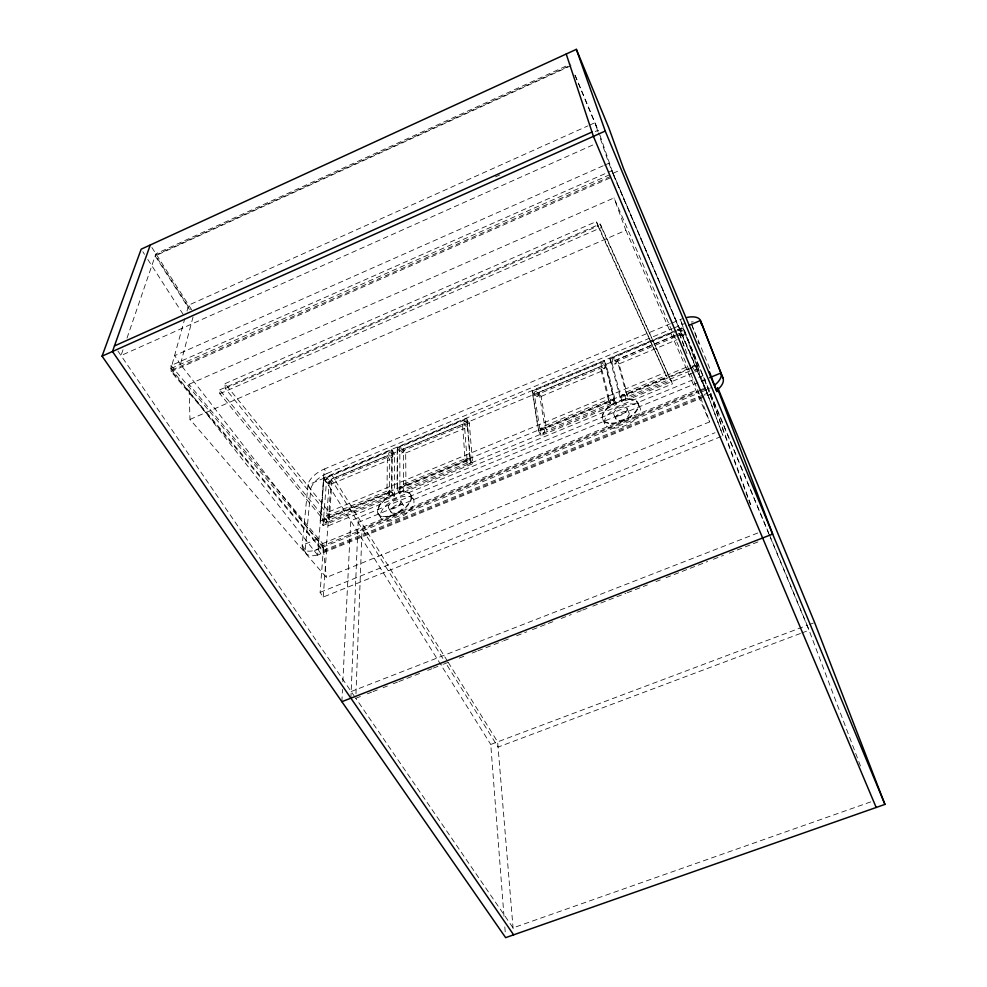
<?xml version="1.0" encoding="UTF-8"?>
<svg xmlns="http://www.w3.org/2000/svg" width="987" height="987" viewBox="0 0 987 987"><rect width="100%" height="100%" fill="white"/><g stroke="black" fill="none" stroke-linecap="round" stroke-linejoin="round"><path stroke-width="0.74" stroke-dasharray="4.93 3.7" d="M397.144 489.145L397.193 447.53L466.814 418.365L469.306 423.004L472.613 463.779L399.895 493.796L397.144 489.145L469.997 459.029L466.814 418.365M670.383 323.711L324.328 469.035L320.17 520.976L323.07 525.503L394.356 496.079L394.529 454.267L391.888 449.751L307.993 484.888L302.182 545.256L305.168 549.784A18.79 9.142 -32.3 0 0 320.898 553.793L317.9 549.204L318.764 538.433L302.182 545.256A18.827 9.093 -32.3 0 0 317.9 549.204M394.356 496.079L391.592 491.44L391.888 449.751M389.409 495.104L389.742 459.658L387.41 455.698L329.411 479.966L326.746 515.991L329.276 519.952L389.409 495.104L386.99 491.07L387.41 455.698M467.739 425.175C466.234 428.95 461.336 421.831 464.68 420.943C468.122 422.103 468.097 424.965 465.79 426.224M355.974 693.725L362.069 528.736L697.599 391.086M350.891 698.179L358.33 517.644M341.872 701.683L342.477 689.419M342.847 681.758L350.718 520.778L693.059 379.773M323.23 597.061L326.487 551.499L323.514 546.909L320.109 592.373L323.23 597.061L722.965 435.773L706.026 390.087A19.802 10.006 -23.2 0 0 710.702 387.792M329.276 519.952L331.829 483.84L329.411 479.966M323.07 525.503L326.352 482.766L323.588 478.35M711.664 393.887L317.641 555.113L323.835 477.819L675.799 330.398M305.168 549.784L310.794 489.281L307.993 484.888A17.643 8.056 -31.3 0 1 324.328 469.035L327.067 473.439A17.606 8.093 -31.3 0 0 310.794 489.281M327.918 483.852C327.795 482.063 331.324 482.495 328.905 483.79C321.7 482.803 327.696 473.353 329.757 482.655M327.4 478.905L325.488 479.978M682.276 330.559C682.301 331.953 678.414 331.57 681.215 330.312C688.26 332.718 680.993 341.107 680.142 331.385M447.407 661.043L331.583 474.574L326.031 551.684L180.448 364.339L193.6 314.927M317.641 555.113L171.01 368.496L184.717 318.887M187.024 311.078L188.665 305.143L587.931 125.88M123.017 349.743L121.031 355.567L595.321 143.88M127.002 338.122L155.884 253.795L570.424 64.069M694.601 369.965L696.662 369.545L694.54 370.618M567.994 66.437L155.403 255.201L190.158 309.597M570.967 65.71L155.156 255.917L189.134 309.042M589.338 125.25L594.964 122.721L597.925 131.419M595.21 131.53L598.023 130.272L598.233 130.864L594.001 132.751M495.523 176.858L499.743 174.97M603.156 165.791L174.711 355.653L180.448 364.339M604.562 165.174L608.794 163.299L598.418 132.875M703.349 396.182L323.366 551.721L171.109 371.643L171.01 365.548L611.841 170.677L705.495 388.841L707.617 394.43L704.78 395.59M171.01 368.496L619.589 170.381M610.682 176.389L171.096 370.421L323.242 550.549L702.929 395.059M171.109 371.643L611.101 177.5M188.961 384.313L614 197.918L697.599 389.705L709.678 421.881L326.389 577.457L189.985 419.426L188.961 384.313L322.7 543.578L326.389 577.457M225.011 383.647L596.37 221.532L666.768 377.009L329.436 516.522L225.283 388.483L225.011 383.647L328.893 511.797L329.436 516.522M219.657 389.89L600.244 223.926L672.48 383.881L328.338 525.812L219.842 393.714L219.657 389.89L327.918 522.098L328.338 525.812M225.283 388.483L597.925 226.035L596.37 221.532M219.842 393.714L601.478 227.479L600.244 223.926M189.985 419.426L625.857 230.304L614 197.918M671.802 323.119L680.314 319.541A18.556 8.772 -23.5 0 1 682.548 318.678M327.067 473.439L672.418 328.646M673.837 328.054L682.362 324.476A18.519 8.809 -23.5 0 1 684.596 323.625M677.218 329.806L682.905 327.425L768.725 533.14M532.178 391L604.229 360.823L606.45 365.659L616.307 404.473L540.938 435.575L538.47 430.714L532.178 391L534.547 395.725L540.938 435.575M682.362 324.476L680.314 319.541L697.217 365.832L620.144 397.687L609.818 358.478L676.218 330.67M677.637 330.077L683.288 327.709L685.36 332.681L699.08 370.298L694.811 372.062M610.102 359.083L676.477 331.287M677.896 330.694L683.547 328.326M403.387 449.023L462.508 424.287L464.704 428.346L467.307 462.928L405.965 488.269L403.584 484.21L403.387 449.023L405.682 452.996L405.965 488.269M539.05 392.271L600.244 366.67L602.218 370.915L610.348 403.831L546.773 430.098L544.639 425.841L539.05 392.271L541.123 396.429L546.773 430.098M689.913 370.964L627.855 396.601L625.869 392.234L617.097 359.626L679.5 333.52L687.557 355.283M674.479 335.679L331.237 479.25L445.174 662.178M675.898 335.087L684.41 331.533L769.885 536.373M326.352 482.766L394.529 454.267M399.895 493.796L399.821 452.058L469.306 423.004M534.547 395.725L606.45 365.659M693.38 372.654L622.155 402.054L612.039 363.327L675.49 336.801M676.897 336.209L685.36 332.681M331.829 483.84L389.742 459.658M405.682 452.996L464.704 428.346M541.123 396.429L602.218 370.915M627.855 396.601L619.034 363.895L677.082 339.651M328.893 511.797L665.164 372.506M326.746 515.991L386.99 491.07M403.584 484.21L465.025 458.782L462.508 424.287M544.639 425.841L608.313 399.488L600.244 366.67M625.869 392.234L690.863 365.338M320.17 520.976L391.592 491.44M538.47 430.714L613.988 399.488L604.229 360.823M688.531 368.669L619.861 397.058L622.155 402.054M689.938 368.089L696.945 365.19L699.08 370.298M327.918 522.098L671.209 380.34M698.759 377.416L703.04 375.665L748.306 498.966M705.372 379.415L702.559 380.575L722.965 435.773M358.133 522.419L704.595 379.921M322.7 543.578L697.599 389.705M699.018 390.494L707.556 387.003L750.984 505.134M171.01 365.548L322.724 545.836L698.377 391.765M699.808 391.185L705.495 388.841M314.668 550.561L698.907 392.999M700.314 392.431L709.505 388.693M704.348 394.479L707.198 393.307M320.109 592.373L715.02 432.725M351.162 691.529L760.422 531.956M355.801 698.302L361.55 696.069M367.287 693.836L371.605 692.158M373.037 691.603L377.342 689.925M383.092 687.692L387.397 686.014M393.147 683.781L397.453 682.103M398.884 681.548L421.868 672.616M427.618 670.383L431.924 668.705M433.355 668.15L441.979 664.794M443.41 664.239L450.59 661.45M459.214 658.095L466.395 655.306M472.131 653.073L476.45 651.395M477.881 650.84L502.297 641.34M503.728 640.785L510.921 637.997M516.657 635.764L526.713 631.853M532.462 629.62L546.823 624.031M548.254 623.476L555.434 620.687M561.184 618.454L571.239 614.543M576.976 612.31L581.294 610.632M582.725 610.077L587.031 608.399M592.78 606.166L625.807 593.323M627.251 592.768L647.361 584.946M655.973 581.59L660.278 579.912M666.028 577.679L707.679 561.492M713.416 559.259L723.471 555.348M729.22 553.115L759.385 541.382M503.987 916.183L490.749 744.457L807.206 625.363L860.43 765.9M809.673 624.426L813.399 623.031M800.42 633.494L498.053 747.085L445.988 663.486M801.851 632.951L809.056 630.249L770.477 537.804M870.768 801.888L513.055 927.879L355.517 697.883M324.291 517.978C320.257 517.496 323.847 525.01 326.389 522.962C327.943 520.001 324.489 517.435 322.391 519.236M401.104 447.913C397.243 447.222 400.315 454.625 402.856 452.86C404.67 450.479 401.475 447.049 399.254 449.11M403.412 451.886L401.561 453.082M463.594 422.165L465.482 420.993M390.494 452.379C386.657 451.614 389.643 458.992 392.197 457.326C394.171 454.982 390.815 451.552 388.619 453.539M392.814 456.327L390.938 457.499M542.406 427.914C538.384 426.865 541.11 434.897 543.911 433.207C545.959 430.714 542.825 427.112 540.37 429.086M544.553 432.17L542.529 433.33M468.369 458.56C464.371 457.61 467.27 465.445 470.009 463.767C472.057 461.274 468.726 457.771 466.382 459.745M470.651 462.706L468.665 463.902M390.173 490.897C386.213 489.984 389.211 497.633 391.901 496.017C394.06 493.562 390.433 490.144 388.187 492.081M392.592 494.943L390.605 496.128M614.296 358.836C610.497 357.602 612.68 365.449 615.481 364.067C617.788 361.859 614.679 358.059 612.248 359.836M401.265 486.295C397.317 485.308 400.228 492.969 402.93 491.427C405.176 488.997 401.512 485.567 399.254 487.442M616.233 363.08L614.185 364.08M403.658 490.354L401.66 491.501M684.065 334.766L681.968 335.74M326.919 522.049L324.92 523.196M696.662 369.545C697.513 362.698 689.222 364.166 693.972 369.385M536.472 391.407C532.721 390.198 535.016 397.847 537.742 396.54C540.136 394.368 536.755 390.679 534.448 392.394M538.544 395.553L536.521 396.54M603.106 363.549C599.343 362.241 601.441 370.039 604.229 368.768C606.672 366.621 603.415 362.821 601.021 364.499M692.566 366.029L694.786 365.067M605.056 367.781L602.983 368.731M117.922 351.039L355.024 697.18M303.058 548.846L306.056 553.399M142.844 251.747L144.509 254.325M147.816 259.47L184.298 316.148M612.051 399.291C608.202 397.786 610.237 405.879 613.174 404.682C615.814 402.437 612.31 398.649 609.867 400.241M614.074 403.646L611.903 404.584M151.875 247.503L191.712 309.893M323.835 477.819L490.749 744.457M448.221 662.351L497.621 741.866L513.4 932.049M377.91 513.166L380.748 517.817M388.483 507.923L391.012 512.13M400.685 500.816A7.057 3.479 -30.6 0 1 393.036 508.786A7.057 3.479 -30.6 0 1 390.062 503.543A7.057 3.479 -30.6 0 1 400.685 500.816L403.19 505.023A7.045 3.492 -30.6 0 1 395.565 512.993A7.045 3.492 -30.6 0 1 392.579 507.737A7.045 3.492 -30.6 0 1 403.19 505.023M410.691 494.647A18.839 9.265 -30.6 0 1 389.853 515.819A18.839 9.265 -30.6 0 1 382.5 501.532A18.839 9.265 -30.6 0 1 410.691 494.647L413.442 499.336A18.79 9.302 -30.6 0 1 392.678 520.507A18.79 9.302 -30.6 0 1 385.3 506.171A18.79 9.302 -30.6 0 1 413.442 499.336M397.193 447.53L399.821 452.058M623.759 394.43C619.947 392.851 621.884 400.944 624.82 399.821C627.547 397.625 624.006 393.801 621.563 395.331M625.77 398.785L623.574 399.698M465.025 458.782L467.307 462.928M469.997 459.029L472.613 463.779M602.773 419.438L605.142 424.447M608.313 399.488L610.348 403.831M614 414.836L616.098 419.315M613.988 399.488L616.307 404.473M626.819 408.063L628.892 412.554M609.818 358.478L612.039 363.327M597.925 226.035L666.768 377.009M601.478 227.479L672.48 383.881M637.59 402.363L639.884 407.421M617.097 359.626L619.034 363.895M625.857 230.304L709.678 421.881M613.495 175.143L707.617 394.43M608.794 163.299L707.704 395.503L682.905 327.425M769.317 534.559L807.206 625.363M575.137 75.345L598.369 130.876M574.928 75.061L598.233 130.864M691.393 323.872L710.763 370.816M691.924 325.278L698.845 343.661M611.841 170.677L613.914 176.266M748.837 500.397L750.416 504.702M679.5 333.52L685.188 349.435M599.899 135.059L612.989 173.293M322.724 545.836L323.366 551.721M504.813 926.916L505.295 933.048M710.578 394.232A19.752 10.043 -23.1 0 1 708.197 395.293M691.233 322.021A18.519 8.809 -23.5 0 1 693.293 321.836M397.527 448.098L397.49 489.737L470.33 459.621L467.122 418.944L397.527 448.098M392.221 450.306L391.938 492.019L320.528 521.543L323.933 478.905L392.221 450.306M604.5 361.427L532.474 391.592L538.779 431.319L614.284 400.105L604.5 361.427M390.136 516.287A18.839 9.265 -30.6 0 0 410.962 495.116A18.839 9.265 -30.6 0 0 382.771 502.001A18.839 9.265 -30.6 0 0 390.136 516.287M613.815 428.148A19.358 9.833 -25.1 0 0 640.575 409.926A19.358 9.833 -25.1 0 0 613.297 410.012A19.358 9.833 -25.1 0 0 613.815 428.148M611.706 423.645A19.395 9.796 -25.2 0 0 638.527 405.398A19.395 9.796 -25.2 0 0 611.224 405.558A19.395 9.796 -25.2 0 0 611.706 423.645M617.455 415.996A7.267 3.677 -25.2 0 0 627.177 408.951A7.267 3.677 -25.2 0 0 616.653 409.432A7.267 3.677 -25.2 0 0 617.455 415.996M611.447 423.102A19.395 9.796 -25.2 0 0 638.281 404.855A19.395 9.796 -25.2 0 0 610.965 405.028A19.395 9.796 -25.2 0 0 611.447 423.102M619.54 420.487A7.254 3.689 -25.1 0 0 629.25 413.454A7.254 3.689 -25.1 0 0 618.738 413.911A7.254 3.689 -25.1 0 0 619.54 420.487"/><path stroke-width="1.48" d="M150.271 244.998L112.481 351.495L513.635 934.837M717.808 387.879L814.633 622.563L884.944 804.405L505.64 937.65L102.056 356.159L141.19 249.168L576.359 49.35L608.794 127.816L623.55 168.629L716.944 391.716L709.493 371.926M114.443 345.956L591.99 132.036M102.056 356.159L605.241 131.061L576.359 49.35M688.556 325.5L700.437 320.528L723.027 378.231A19.752 10.043 -23.1 0 1 716.969 390.223M709.616 377.676L720.905 373.024L700.437 320.528A18.556 8.772 -23.5 0 0 687.026 317.432M341.872 701.683L772.648 534.09L717.315 387.99M876.185 807.477L593.421 136.342L566.217 54.001M605.241 131.061L884.944 804.405M723.027 378.231L720.905 373.024A19.802 10.006 -23.2 0 1 714.81 385.004M701.054 323.637A18.519 8.809 -23.5 0 1 702.473 325.525"/></g></svg>
